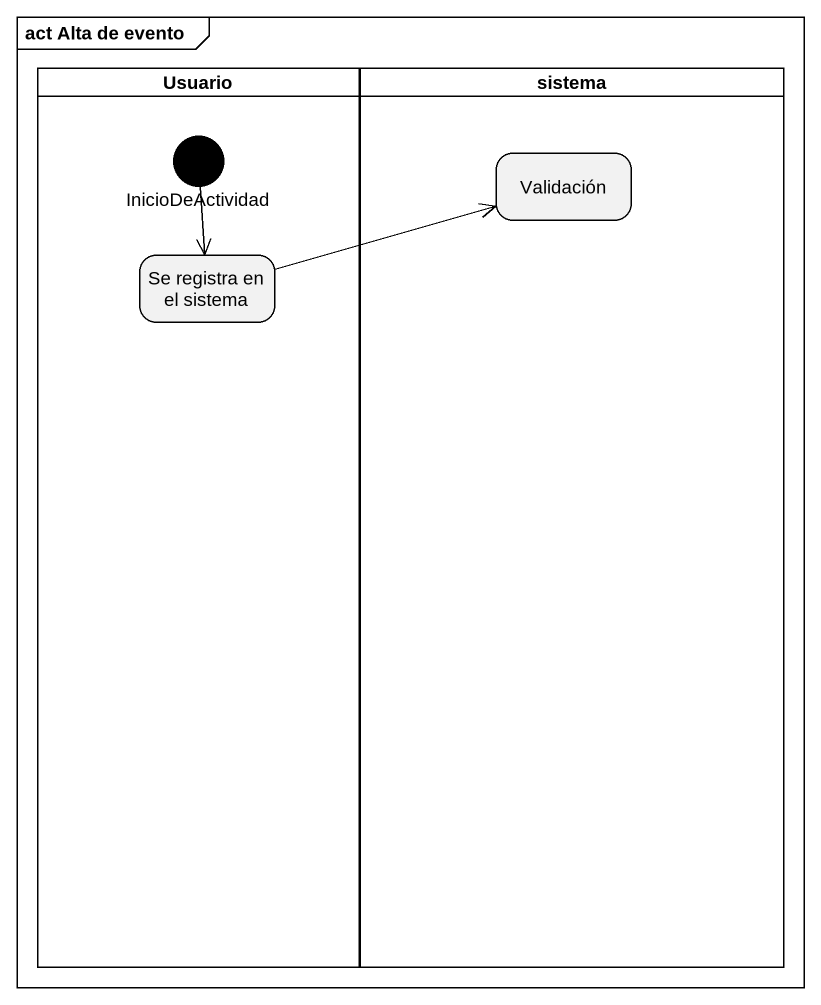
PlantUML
@startuml
mainframe act Alta de evento
hide empty description
state Usuario <<partition>> {
  state InicioDeActividad <<start>>
  state "Se registra en el sistema" as Se_registra_en_el_sistema
}
state sistema <<partition>> {
  state Validación
}
InicioDeActividad --> Se_registra_en_el_sistema
Se_registra_en_el_sistema -right-> Validación
@enduml
